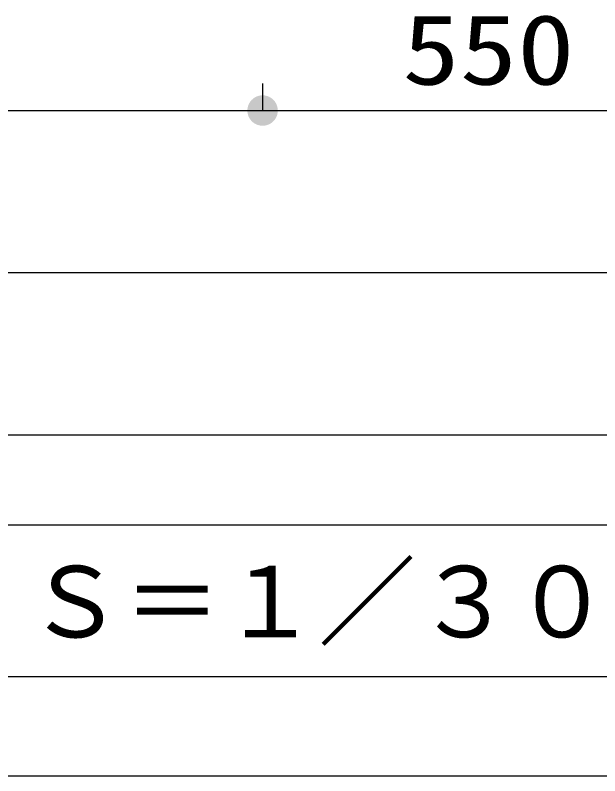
# Model space of a CAD drawing. Units: millimetres, scale not verified. Extents: x -24028 to 8910, y -6308 to 6308.
# Drawn here: x -4192 to -3472, y -5056 to -4119 of the extents above; entities that cross this region are included whole.
import ezdxf
from ezdxf.enums import TextEntityAlignment as Align

# ---------------------------------------------------------------- set-up
doc = ezdxf.new("R2010")
doc.units = ezdxf.units.MM
doc.header["$LTSCALE"] = 30
for name, color, linetype, lineweight in [('0-C_機器', 2, 'Continuous', 25), ('0-E_00クル-フ-6寸法', 132, 'Continuous', 25), ('1-3_Axis_waku', 7, 'Continuous', 25)]:
    doc.layers.add(name, color=color, linetype=linetype, lineweight=lineweight)
doc.styles.add('ＭＳ ゴシック', font='')
doc.styles.get('ＭＳ ゴシック').set_extended_font_data('MS Gothic')

msp = doc.modelspace()

# ---------------------------------------------------------------- linework, layer by layer
at = {"layer": '0-C_機器', "color": 3}
msp.add_lwpolyline([(-3243.97, -4933.99), (-3243.97, -4747.69), (-5273.29, -4747.69), (-5273.29, -4933.99)], close=True, dxfattribs=at)
at = {"layer": '0-E_00クル-フ-6寸法', "color": 4}
for p, q in [((-3887.24, -4203.61), (-3887.24, -4236.84)), ((-3887.24, -4203.61), (-3887.24, -4236.84)), ((-4827.24, -4236.84), (-3887.24, -4236.84)), ((-3887.24, -4236.84), (-3337.24, -4236.84)), ((-2877.24, -4436.84), (-5847.24, -4436.84)), ((-2817.24, -4636.84), (-5907.24, -4636.84))]:
    msp.add_line(p, q, dxfattribs=at)
at = {"layer": '0-E_00クル-フ-6寸法'}
for points in [[(-3887.24, -4236.84), (-3903.67, -4227.81), (-3902.41, -4225.82)], [(-3887.24, -4236.84), (-3903.67, -4227.81), (-3902.41, -4225.82)], [(-3887.24, -4236.84), (-3902.41, -4225.82), (-3900.91, -4224.01)], [(-3887.24, -4236.84), (-3902.41, -4225.82), (-3900.91, -4224.01)], [(-3887.24, -4236.84), (-3900.91, -4224.01), (-3899.19, -4222.4)], [(-3887.24, -4236.84), (-3900.91, -4224.01), (-3899.19, -4222.4)], [(-3887.24, -4236.84), (-3899.19, -4222.4), (-3897.29, -4221.01)], [(-3887.24, -4236.84), (-3899.19, -4222.4), (-3897.29, -4221.01)], [(-3887.24, -4236.84), (-3897.29, -4221.01), (-3895.22, -4219.88)], [(-3887.24, -4236.84), (-3897.29, -4221.01), (-3895.22, -4219.88)], [(-3887.24, -4236.84), (-3895.22, -4219.88), (-3893.04, -4219.01)], [(-3887.24, -4236.84), (-3895.22, -4219.88), (-3893.04, -4219.01)], [(-3887.24, -4236.84), (-3893.04, -4219.01), (-3890.75, -4218.42)], [(-3887.24, -4236.84), (-3893.04, -4219.01), (-3890.75, -4218.42)], [(-3887.24, -4236.84), (-3890.75, -4218.42), (-3888.42, -4218.13)], [(-3887.24, -4236.84), (-3890.75, -4218.42), (-3888.42, -4218.13)], [(-3887.24, -4236.84), (-3888.42, -4218.13), (-3886.06, -4218.13)], [(-3887.24, -4236.84), (-3888.42, -4218.13), (-3886.06, -4218.13)], [(-3887.24, -4236.84), (-3886.06, -4218.13), (-3883.73, -4218.42)], [(-3887.24, -4236.84), (-3886.06, -4218.13), (-3883.73, -4218.42)], [(-3887.24, -4236.84), (-3883.73, -4218.42), (-3881.45, -4219.01)], [(-3887.24, -4236.84), (-3883.73, -4218.42), (-3881.45, -4219.01)], [(-3887.24, -4236.84), (-3881.45, -4219.01), (-3879.26, -4219.88)], [(-3887.24, -4236.84), (-3881.45, -4219.01), (-3879.26, -4219.88)], [(-3887.24, -4236.84), (-3879.26, -4219.88), (-3877.19, -4221.01)], [(-3887.24, -4236.84), (-3879.26, -4219.88), (-3877.19, -4221.01)], [(-3887.24, -4236.84), (-3877.19, -4221.01), (-3875.29, -4222.4)], [(-3887.24, -4236.84), (-3877.19, -4221.01), (-3875.29, -4222.4)], [(-3887.24, -4236.84), (-3875.29, -4222.4), (-3873.57, -4224.01)], [(-3887.24, -4236.84), (-3875.29, -4222.4), (-3873.57, -4224.01)], [(-3887.24, -4236.84), (-3873.57, -4224.01), (-3872.07, -4225.82)], [(-3887.24, -4236.84), (-3873.57, -4224.01), (-3872.07, -4225.82)], [(-3887.24, -4236.84), (-3872.07, -4225.82), (-3870.81, -4227.81)], [(-3887.24, -4236.84), (-3872.07, -4225.82), (-3870.81, -4227.81)], [(-3887.24, -4236.84), (-3905.99, -4236.84), (-3905.84, -4234.49)], [(-3887.24, -4236.84), (-3905.99, -4236.84), (-3905.84, -4234.49)], [(-3887.24, -4236.84), (-3905.84, -4234.49), (-3905.4, -4232.18)], [(-3887.24, -4236.84), (-3905.84, -4234.49), (-3905.4, -4232.18)], [(-3887.24, -4236.84), (-3905.4, -4232.18), (-3904.67, -4229.94)], [(-3887.24, -4236.84), (-3905.4, -4232.18), (-3904.67, -4229.94)], [(-3887.24, -4236.84), (-3904.67, -4229.94), (-3903.67, -4227.81)], [(-3887.24, -4236.84), (-3904.67, -4229.94), (-3903.67, -4227.81)], [(-3887.24, -4236.84), (-3870.81, -4227.81), (-3869.81, -4229.94)], [(-3887.24, -4236.84), (-3870.81, -4227.81), (-3869.81, -4229.94)], [(-3887.24, -4236.84), (-3869.81, -4229.94), (-3869.08, -4232.18)], [(-3887.24, -4236.84), (-3869.81, -4229.94), (-3869.08, -4232.18)], [(-3887.24, -4236.84), (-3869.08, -4232.18), (-3868.64, -4234.49)], [(-3887.24, -4236.84), (-3869.08, -4232.18), (-3868.64, -4234.49)], [(-3887.24, -4236.84), (-3868.64, -4234.49), (-3868.49, -4236.84)], [(-3887.24, -4236.84), (-3868.64, -4234.49), (-3868.49, -4236.84)], [(-3887.24, -4236.84), (-3905.84, -4239.19), (-3905.99, -4236.84)], [(-3887.24, -4236.84), (-3905.84, -4239.19), (-3905.99, -4236.84)], [(-3887.24, -4236.84), (-3905.4, -4241.51), (-3905.84, -4239.19)], [(-3887.24, -4236.84), (-3905.4, -4241.51), (-3905.84, -4239.19)], [(-3887.24, -4236.84), (-3904.67, -4243.74), (-3905.4, -4241.51)], [(-3887.24, -4236.84), (-3904.67, -4243.74), (-3905.4, -4241.51)], [(-3887.24, -4236.84), (-3903.67, -4245.88), (-3904.67, -4243.74)], [(-3887.24, -4236.84), (-3903.67, -4245.88), (-3904.67, -4243.74)], [(-3887.24, -4236.84), (-3902.41, -4247.86), (-3903.67, -4245.88)], [(-3887.24, -4236.84), (-3902.41, -4247.86), (-3903.67, -4245.88)], [(-3887.24, -4236.84), (-3900.91, -4249.68), (-3902.41, -4247.86)], [(-3887.24, -4236.84), (-3900.91, -4249.68), (-3902.41, -4247.86)], [(-3887.24, -4236.84), (-3899.19, -4251.29), (-3900.91, -4249.68)], [(-3887.24, -4236.84), (-3899.19, -4251.29), (-3900.91, -4249.68)], [(-3887.24, -4236.84), (-3897.29, -4252.67), (-3899.19, -4251.29)], [(-3887.24, -4236.84), (-3897.29, -4252.67), (-3899.19, -4251.29)], [(-3887.24, -4236.84), (-3895.22, -4253.81), (-3897.29, -4252.67)], [(-3887.24, -4236.84), (-3895.22, -4253.81), (-3897.29, -4252.67)], [(-3887.24, -4236.84), (-3893.04, -4254.67), (-3895.22, -4253.81)], [(-3887.24, -4236.84), (-3893.04, -4254.67), (-3895.22, -4253.81)], [(-3887.24, -4236.84), (-3890.75, -4255.26), (-3893.04, -4254.67)], [(-3887.24, -4236.84), (-3890.75, -4255.26), (-3893.04, -4254.67)], [(-3887.24, -4236.84), (-3888.42, -4255.56), (-3890.75, -4255.26)], [(-3887.24, -4236.84), (-3888.42, -4255.56), (-3890.75, -4255.26)], [(-3887.24, -4236.84), (-3886.06, -4255.56), (-3888.42, -4255.56)], [(-3887.24, -4236.84), (-3886.06, -4255.56), (-3888.42, -4255.56)], [(-3887.24, -4236.84), (-3883.73, -4255.26), (-3886.06, -4255.56)], [(-3887.24, -4236.84), (-3881.45, -4254.67), (-3883.73, -4255.26)], [(-3887.24, -4236.84), (-3879.26, -4253.81), (-3881.45, -4254.67)], [(-3887.24, -4236.84), (-3877.19, -4252.67), (-3879.26, -4253.81)], [(-3887.24, -4236.84), (-3875.29, -4251.29), (-3877.19, -4252.67)], [(-3887.24, -4236.84), (-3873.57, -4249.68), (-3875.29, -4251.29)], [(-3887.24, -4236.84), (-3872.07, -4247.86), (-3873.57, -4249.68)], [(-3887.24, -4236.84), (-3870.81, -4245.88), (-3872.07, -4247.86)], [(-3887.24, -4236.84), (-3869.81, -4243.74), (-3870.81, -4245.88)], [(-3887.24, -4236.84), (-3869.08, -4241.51), (-3869.81, -4243.74)], [(-3887.24, -4236.84), (-3868.64, -4239.19), (-3869.08, -4241.51)], [(-3887.24, -4236.84), (-3868.49, -4236.84), (-3868.64, -4239.19)], [(-3887.24, -4236.84), (-3883.73, -4255.26), (-3886.06, -4255.56)], [(-3887.24, -4236.84), (-3881.45, -4254.67), (-3883.73, -4255.26)], [(-3887.24, -4236.84), (-3879.26, -4253.81), (-3881.45, -4254.67)], [(-3887.24, -4236.84), (-3877.19, -4252.67), (-3879.26, -4253.81)], [(-3887.24, -4236.84), (-3875.29, -4251.29), (-3877.19, -4252.67)], [(-3887.24, -4236.84), (-3873.57, -4249.68), (-3875.29, -4251.29)], [(-3887.24, -4236.84), (-3872.07, -4247.86), (-3873.57, -4249.68)], [(-3887.24, -4236.84), (-3870.81, -4245.88), (-3872.07, -4247.86)], [(-3887.24, -4236.84), (-3869.81, -4243.74), (-3870.81, -4245.88)], [(-3887.24, -4236.84), (-3869.08, -4241.51), (-3869.81, -4243.74)], [(-3887.24, -4236.84), (-3868.64, -4239.19), (-3869.08, -4241.51)], [(-3887.24, -4236.84), (-3868.49, -4236.84), (-3868.64, -4239.19)]]:
    msp.add_solid(points, dxfattribs=at)
at = {"layer": '1-3_Axis_waku'}
msp.add_line((-7770, -5056.5), (8400, -5056.5), dxfattribs=at)

# ---------------------------------------------------------------- texts
at = {"layer": '0-C_機器', "color": 4, "style": 'ＭＳ ゴシック'}
msp.add_text('Ｓ＝１／３０', height=87.98, dxfattribs=at).set_placement((-4178.49, -4912.29), align=Align.BOTTOM_LEFT)
at = {"layer": '0-E_00クル-フ-6寸法', "color": 3, "style": 'ＭＳ ゴシック', "width": 1.2}
msp.add_text('550', height=86.66, dxfattribs=at).set_placement((-3715.1, -4231), align=Align.BOTTOM_LEFT)

doc.saveas('drawing.dxf')
